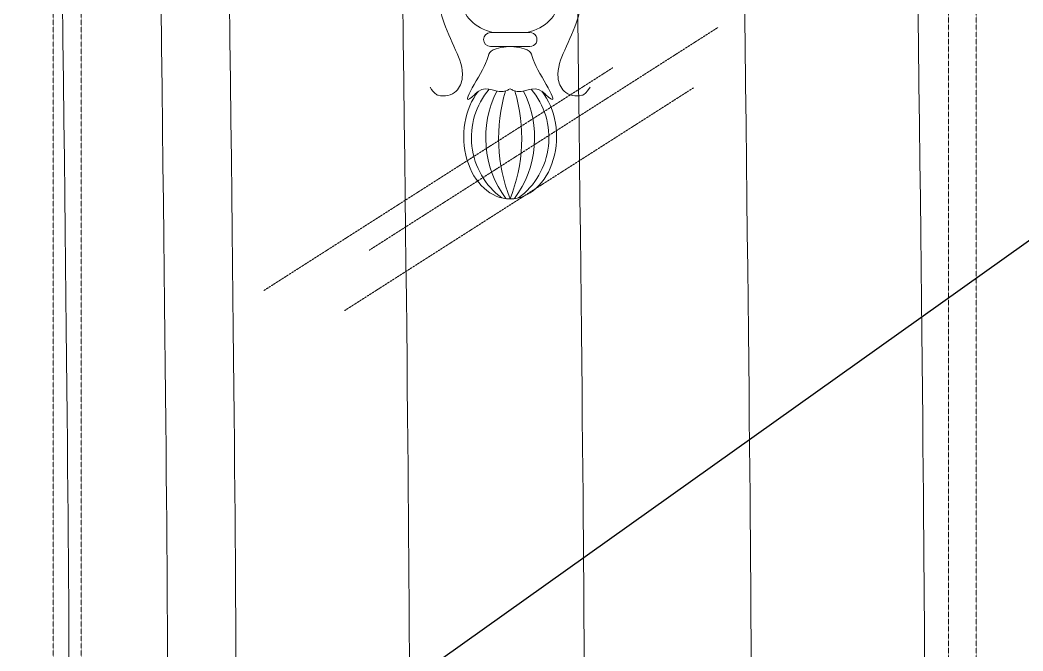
# Model space of a CAD drawing. Header units: inches. Extents: x 274057 to 444617, y 490067 to 635630.
# Drawn here: x 356319 to 357395, y 517927 to 518604 of the extents above; entities that cross this region are included whole.
import ezdxf

# ---------------------------------------------------------------- set-up
doc = ezdxf.new("R2010")
doc.units = ezdxf.units.IN
doc.header["$MEASUREMENT"] = 0
doc.linetypes.add('HIDDEN', pattern=[0.375, 0.25, -0.125])
for name, color, linetype, lineweight in [('CQ Architectural Window', 8, 'HIDDEN', 18), ('level', 6, 'Continuous', 18), ('Lighting', 7, 'Continuous', 0)]:
    doc.layers.add(name, color=color, linetype=linetype, lineweight=lineweight)
for name, color, linetype in [('CQ curtains and frames', 252, 'Continuous'), ('CQ Light Elevation', 4, 'Continuous'), ('CQ Plaster', 1, 'Continuous'), ('FURNITURE', 252, 'Continuous')]:
    doc.layers.add(name, color=color, linetype=linetype)

# ---------------------------------------------------------------- blocks, each defined once
blk = doc.blocks.new('CH2')
at = {"layer": 'Lighting', "lineweight": 0, "ltscale": 10}
blk.add_lwpolyline([(175974.9, 2861.4, 1.013574), (175974.9, 2876.2), (175932.4, 2876.2, 1), (175932.4, 2861.4), (175974.9, 2861.4)], format="xyb", dxfattribs=at)
for centre, radius, start, end in [((175992.7, 2763.5), 80.6, 139.7818, 233.4402), ((176037, 2763.4), 109.6, 152.8101, 216.5895), ((176119.4, 2763.1), 178.2, 163.5501, 201.5207), ((175787.8, 2763.1), 178.2, 338.4793, 16.4499), ((175870.3, 2763.4), 109.6, 323.4105, 27.1899), ((175914.6, 2763.5), 80.6, 306.5598, 40.2182)]:
    blk.add_arc(centre, radius, start, end, dxfattribs=at)
for centre, major_axis, ratio, start_param, end_param in [((175953.6, 2909.1), (-51.2, 0), 0.688098, 5.081988, 7.48679), ((175953.6, 2909.1), (-51.2, 0), 0.688098, 1.937988, 4.34279), ((175953.6, 2764.5), (0, 66.8), 0.744861, 0.750927, 5.532258)]:
    blk.add_ellipse(centre, major_axis=major_axis, ratio=ratio, start_param=start_param, end_param=end_param, dxfattribs=at)
for points, knots in [([(175925.3, 2949.4), (175899.3, 2963.1), (175876.9, 2946.6), (175875.5, 2913), (175881.7, 2886.3), (175894.1, 2860.3), (175905.6, 2833), (175897.3, 2810.6), (175880.8, 2806.5), (175872.5, 2810.6), (175867.8, 2817.6)], [6.312619, 6.312619, 6.312619, 6.312619, 14.762399, 33.028142, 57.036678, 93.000252, 121.966488, 136.91967, 155.019938, 160.676741, 160.676741, 160.676741, 160.676741]), ([(175982, 2949.4), (176008, 2963.1), (176030.4, 2946.6), (176031.8, 2913), (176025.5, 2886.3), (176013.2, 2860.3), (176001.7, 2833), (176010, 2810.6), (176026.4, 2806.5), (176034.7, 2810.6), (176039.4, 2817.6)], [6.312619, 6.312619, 6.312619, 6.312619, 14.762399, 33.028142, 57.036678, 93.000252, 121.966488, 136.91967, 155.019938, 160.676741, 160.676741, 160.676741, 160.676741]), ([(175953.6, 2861.4), (175947.1, 2861), (175927.5, 2856.3), (175939.5, 2855.4), (175894, 2789.2), (175929.1, 2822.6), (175939.4, 2808), (175952.4, 2815.3), (175953.6, 2815.9)], [3.594114, 3.594114, 3.594114, 3.594114, 5.490012, 23.32568, 45.801143, 46.980728, 57.813979, 58.794751, 58.794751, 58.794751, 58.794751]), ([(175953.6, 2861.4), (175960.2, 2861), (175979.8, 2856.3), (175967.8, 2855.4), (176013.3, 2789.2), (175978.2, 2822.6), (175967.9, 2808), (175954.9, 2815.3), (175953.6, 2815.9)], [3.594114, 3.594114, 3.594114, 3.594114, 5.490012, 23.32568, 45.801143, 46.980728, 57.813979, 58.794751, 58.794751, 58.794751, 58.794751])]:
    blk.add_open_spline(points, degree=3, knots=knots, dxfattribs=at)
blk = doc.blocks.new('chand')
at = {"layer": 'level', "color": 1, "lineweight": 0}
blk.add_blockref('CH2', (-175953.6, -4160.9, 0), dxfattribs=at)
blk = doc.blocks.new('ff-15 window')
at = {"layer": 'CQ Architectural Window', "color": 251}
for p, q in [((357230.8, 512560.3, 0), (357605, 512799.5, 0)), ((357117.9, 512517.1, 0), (357492.1, 512756.2, 0)), ((357204.4, 512495.5, 0), (357578.6, 512734.6, 0))]:
    blk.add_line(p, q, dxfattribs=at)
at = {"layer": 'CQ Architectural Window', "elevation": 0}
for points in [[(357881.9, 513202.5), (356891.9, 513202.5), (356891.9, 510652.5), (357881.9, 510652.5)], [(357851.9, 513172.5), (356921.9, 513172.5), (356921.9, 510682.5), (357851.9, 510682.5)]]:
    blk.add_lwpolyline(points, close=True, dxfattribs=at)
blk = doc.blocks.new('curtain')
at = {"layer": 'FURNITURE', "lineweight": 0}
for points in [[(316.9, 9.4, 0), (319.7, 33.1, 0), (341.6, 222.8, 0), (342.6, 520.7, 0), (342.6, 937.8, 0), (352.8, 1246.2, 0), (352.8, 1246.2, 0), (352.8, 1246.2, 0), (352.8, 1246.2, 0), (356, 1343.2, 0), (359.2, 1440.2, 0), (338.7, 2883.1, 0)], [(496.1, 9.4, 0), (498.8, 33.1, 0), (520.7, 222.8, 0), (521.7, 520.7, 0), (521.7, 937.8, 0), (531.9, 1246.2, 0), (531.9, 1246.2, 0), (531.9, 1246.2, 0), (531.9, 1246.2, 0), (535.1, 1343.2, 0), (538.3, 1440.2, 0), (517.8, 2883.1, 0)], [(682.1, 9.4, 0), (684.8, 33.1, 0), (706.7, 222.8, 0), (707.7, 520.7, 0), (707.7, 937.8, 0), (717.9, 1246.2, 0), (717.9, 1246.2, 0), (717.9, 1246.2, 0), (717.9, 1246.2, 0), (721.1, 1343.2, 0), (724.3, 1440.2, 0), (703.8, 2883.1, 0)], [(422.7, 2.2), (425.5, 25.9), (447.3, 215.6), (448.4, 513.4), (448.4, 930.6), (458.6, 1238.9, 0), (458.6, 1238.9, 0), (458.6, 1238.9, 0), (458.6, 1238.9, 0), (461.8, 1335.9, 0), (465, 1433, 0), (444.5, 2875.9, 0)], [(869.4, 5.8, 0), (872.2, 29.5, 0), (894, 219.2, 0), (895.1, 517.1, 0), (895.1, 934.2, 0), (905.3, 1242.5, 0), (905.3, 1242.5, 0), (905.3, 1242.5, 0), (905.3, 1242.5, 0), (908.5, 1339.6, 0), (911.7, 1436.6, 0), (891.2, 2879.5, 0)], [(1048.5, 5.8, 0), (1051.3, 29.5, 0), (1073.1, 219.2, 0), (1074.2, 517.1, 0), (1074.2, 934.2, 0), (1084.4, 1242.5, 0), (1084.4, 1242.5, 0), (1084.4, 1242.5, 0), (1084.4, 1242.5, 0), (1087.6, 1339.6, 0), (1090.8, 1436.6, 0), (1070.3, 2879.5, 0)], [(1234.5, 5.8, 0), (1237.3, 29.5, 0), (1259.1, 219.2, 0), (1260.2, 517.1, 0), (1260.2, 934.2, 0), (1270.4, 1242.5, 0), (1270.4, 1242.5, 0), (1270.4, 1242.5, 0), (1270.4, 1242.5, 0), (1273.6, 1339.6, 0), (1276.8, 1436.6, 0), (1256.3, 2879.5, 0)]]:
    blk.add_open_spline(points, degree=3, knots=[0, 0, 0, 0, 71.629295, 572.783283, 1105.042084, 1105.042084, 1105.042084, 1105.044075, 1105.044075, 1105.044075, 1272.514684, 1272.514684, 1272.514684, 1272.514684], dxfattribs=at)

msp = doc.modelspace()

# ---------------------------------------------------------------- hatches: boundary and pattern name
at = {"layer": 'CQ curtains and frames', "linetype": 'ByBlock', "ltscale": 200}
h = msp.add_hatch(dxfattribs=at)
h.set_pattern_fill('PLASTI,_O', color=256, scale=500, angle=90)
h.set_pattern_definition([(90, (0, 0), (-125, 8e-15), []), (90, (-15.62, 1e-15), (-125, 8e-15), []), (90, (-31.25, 2e-15), (-125, 8e-15), []), (90, (-78.12, 5e-15), (-125, 8e-15), [])])
edge = h.paths.add_edge_path()
edge.add_line((359636.1, 517521.3), (359636.1, 519159.2))
edge.add_line((359636.1, 519159.2), (359615.1, 519189.2))
edge.add_line((359615.1, 519189.2), (359611.1, 519259.4))
edge.add_line((359611.1, 519259.4), (359625.1, 519279.4))
edge.add_line((359625.1, 519279.4), (359625.1, 519299.3))
edge.add_line((359625.1, 519299.3), (354065.1, 519299.3))
edge.add_line((354065.1, 519299.3), (354065.1, 519279.4))
edge.add_line((354065.1, 519279.4), (354069.1, 519279.4))
edge.add_line((354069.1, 519279.4), (354070.3, 519276.6))
edge.add_line((354070.3, 519276.6), (354073.1, 519275.4))
edge.add_line((354073.1, 519275.4), (354073.1, 519272.4))
edge.add_arc((354073.1, 519269.4), 3, 0, 90, ccw=False)
edge.add_line((354076.1, 519269.4), (354079.1, 519269.4))
edge.add_line((354079.1, 519269.4), (354079.1, 519229.2))
edge.add_line((354079.1, 519229.2), (354076.1, 519229.2))
edge.add_arc((354073.1, 519229.2), 3, 270, 360, ccw=False)
edge.add_line((354073.1, 519226.2), (354073.1, 519223.2))
edge.add_arc((354073.1, 519219.2), 4, 90, 180)
edge.add_line((354069.1, 519219.2), (354065.1, 519219.2))
edge.add_line((354065.1, 519219.2), (354065.1, 519199.2))
edge.add_line((354065.1, 519199.2), (354068.1, 519199.2))
edge.add_arc((354071.1, 519199.2), 3, 180, 270)
edge.add_line((354071.1, 519196.2), (354071.1, 519193.2))
edge.add_arc((354071.1, 519189.2), 4, -90, 90, ccw=False)
edge.add_line((354071.1, 519185.2), (354071.1, 519182.2))
edge.add_arc((354071.1, 519179.2), 3, 90, 180)
edge.add_line((354068.1, 519179.2), (354065.1, 519179.2))
edge.add_line((354065.1, 519179.2), (354065.1, 519157.9))
edge.add_line((354065.1, 519157.9), (354052, 519157.9))
edge.add_line((354052, 519157.9), (354069.2, 516514.3))
edge.add_line((354069.2, 516514.3), (354295.1, 516514.3))
edge.add_line((354295.1, 516514.3), (354295.1, 519049.3))
edge.add_line((354295.1, 519049.3), (359395.1, 519049.3))
edge.add_line((359395.1, 519049.3), (359394.7, 517521.3))
edge.add_line((359394.7, 517521.3), (359636.1, 517521.4))

# ---------------------------------------------------------------- linework, layer by layer
at = {"layer": 'CQ Plaster'}
msp.add_line((360990.5, 520922.8), (352127.3, 514611.4), dxfattribs=at)

# ---------------------------------------------------------------- block references
at = {"layer": 'CQ curtains and frames'}
for name, p in [('curtain', (356017, 516423.4, 0)), ('ff-15 window', (-536.8, 5796.8, 0))]:
    msp.add_blockref(name, p, dxfattribs=at)
at = {"layer": 'CQ Light Elevation'}
msp.add_blockref('chand', (356845.1, 519875.3, 0), dxfattribs=at)

doc.saveas('drawing.dxf')
